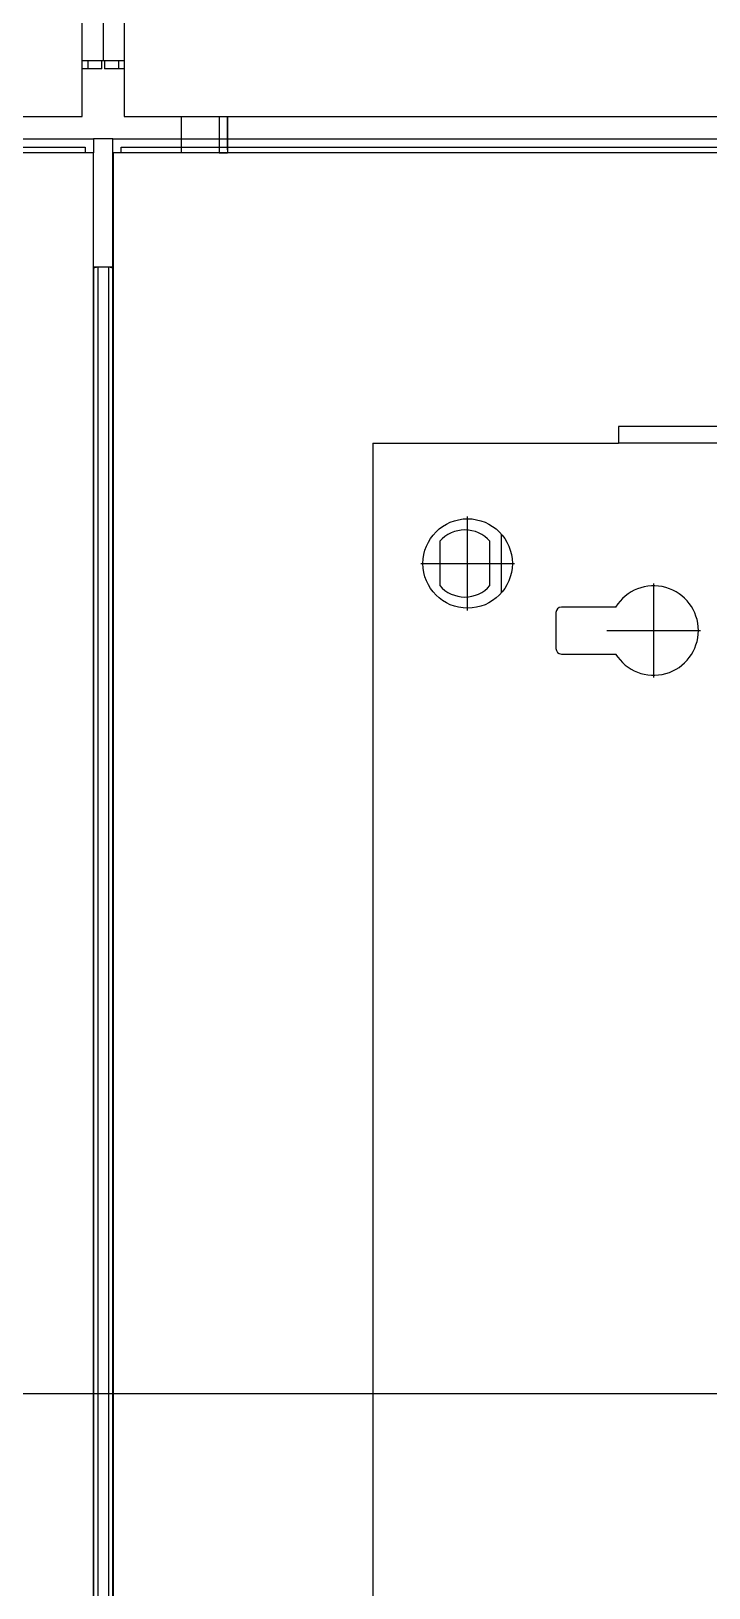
# Model space of a CAD drawing. Header units: millimetres. Extents: x 37984 to 70752, y 14140 to 37584.
# Drawn here: x 39488.3 to 39609.6, y 20504.6 to 20783.2 of the extents above; entities that cross this region are included whole.
import ezdxf

# ---------------------------------------------------------------- set-up
doc = ezdxf.new("R2010")
doc.units = ezdxf.units.MM
doc.set_wipeout_variables(frame=1)
doc.layers.add('! NO PLOT !', color=7, linetype='Continuous', true_color=0xff75dd, plot=False)
doc.layers.add('000-PI-Oprema', color=30, linetype='Continuous', lineweight=5)
doc.layers.add('000-PI-ORMAR', color=2, linetype='Continuous')
doc.layers.add('002-PI-Kabelska kanalica', color=150, linetype='Continuous')

# ---------------------------------------------------------------- blocks, each defined once
blk = doc.blocks.new('8606.000_back')
at = {"layer": '000-PI-ORMAR'}
for p, q in [((47640.52, 38589.17), (47628.52, 38589.17)), ((47646.52, 38582.57), (47622.52, 38582.57)), ((47622.52, 38582.57), (47622.52, 38579.67)), ((47646.52, 38579.67), (47646.52, 38582.57)), ((47618.27, 38573.17), (47618.27, 38579.67)), ((47618.27, 38579.67), (48185.77, 38579.67)), ((47606.02, 38575.67), (47618.27, 38575.67)), ((47606.02, 38552.53), (47606.02, 38575.67)), ((47607.52, 38573.17), (47607.52, 38574.17)), ((47607.52, 38574.17), (47618.27, 38574.17)), ((47618.27, 38575.67), (48185.77, 38575.67)), ((47618.27, 38574.17), (48185.77, 38574.17)), ((48185.77, 38575.67), (48198.02, 38575.67)), ((48185.77, 38574.17), (48196.52, 38574.17)), ((48196.52, 38574.17), (48196.52, 38573.17)), ((48198.02, 38575.67), (48198.02, 38573.17)), ((47606.03, 38573.17), (47606.03, 36588.67)), ((48198.03, 38573.17), (47606.03, 38573.17)), ((48198.03, 36588.67), (48198.03, 38573.17)), ((47602.52, 38552.67), (47602.52, 36601.67)), ((47605.24, 38552.67), (47602.52, 38552.67)), ((47606.03, 38552.53), (47605.24, 38552.67)), ((47605.24, 38552.67), (47605.24, 36601.67)), ((47606.02, 36601.67), (47606.02, 38552.53)), ((48198.8, 38552.67), (48198.03, 38552.53)), ((48201.52, 38552.67), (48198.8, 38552.67)), ((48198.8, 38552.67), (48198.8, 36601.67)), ((48201.52, 38552.67), (48201.52, 36601.67))]:
    blk.add_line(p, q, dxfattribs=at)
for centre, start, end in [((47634.91, 38579.97), 124.8208, 166.6054), ((47634.12, 38579.97), 13.3946, 55.1792)]:
    blk.add_arc(centre, 11.2, start, end, dxfattribs=at)
blk = doc.blocks.new('8606.000_montažna')
at = {"layer": '! NO PLOT !'}
for p, q in [((50700.39, 38419.52), (50700.39, 38436.32)), ((50706.39, 38433.21), (50706.39, 38422.63)), ((50695.39, 38431.89), (50695.39, 38423.95)), ((50704.39, 38423.95), (50704.39, 38431.89)), ((50691.99, 38427.92), (50708.79, 38427.92)), ((50733.69, 38407.52), (50733.69, 38424.32)), ((50716.19, 38419.12), (50716.19, 38412.72)), ((50726.89, 38420.12), (50717.19, 38420.12)), ((50725.29, 38415.92), (50742.09, 38415.92)), ((50717.19, 38411.72), (50726.89, 38411.72))]:
    blk.add_line(p, q, dxfattribs=at)
blk.add_circle((50700.39, 38427.92), 8, dxfattribs=at)
for centre, radius, start, end in [((50699.89, 38427.92), 6, 41.4096, 138.5904), ((50699.89, 38427.92), 6, 221.4096, 318.5904), ((50733.69, 38415.92), 8, 211.6682, 148.3318), ((50717.19, 38419.12), 1, 90, 180), ((50717.19, 38412.72), 1, 180, 270)]:
    blk.add_arc(centre, radius, start, end, dxfattribs=at)
at = {"layer": '000-PI-ORMAR'}
for p, q in [((50727.39, 38452.42), (50727.39, 38449.42)), ((51138.39, 38452.42), (50727.39, 38452.42)), ((50683.39, 38449.42), (50727.39, 38449.42)), ((50683.39, 38449.42), (50683.39, 36559.42)), ((51138.39, 38449.42), (50727.39, 38449.42))]:
    blk.add_line(p, q, dxfattribs=at)
blk = doc.blocks.new('*U991')
at = {"layer": '002-PI-Kabelska kanalica'}
blk.add_line((-20, -100), (-20, 1785), dxfattribs=at)
blk = doc.blocks.new('SE_krov_300mm')
at = {"layer": '000-PI-ORMAR'}
for p, q in [((-485, 293.5), (-485, 6.5)), ((507, 6.5), (507, 293.5)), ((-488.75, 283.5), (-488.75, 16.5)), ((510.75, 283.5), (510.75, 16.5)), ((-488.75, 16.5), (-485, 16.5)), ((-488.5, 16.5), (-488.5, 15)), ((-485, 15), (-488.5, 15)), ((-486, 16.5), (-486, 15)), ((507, 16.5), (510.75, 16.5)), ((510.5, 15), (507, 15)), ((508, 16.5), (508, 15)), ((510.5, 15), (510.5, 16.5)), ((-485, 6.5), (507, 6.5)), ((-468, 6.5), (-468, 0)), ((-466.5, 0.5), (-466.5, 6.5)), ((-466.5, 6.5), (-466.5, 0)), ((-468, 0), (-466.5, 0)), ((466.5, 0), (-466.5, 0))]:
    blk.add_line(p, q, dxfattribs=at)

msp = doc.modelspace()

# ---------------------------------------------------------------- linework, layer by layer
at = {"layer": '! NO PLOT !', "ltscale": 0.25}
msp.add_line((39502.907, 20763.904), (39499.434, 20763.904), dxfattribs=at)

# ---------------------------------------------------------------- block references
at = {"rotation": 270}
msp.add_blockref('*U991', (38658.446, 20519.404), dxfattribs=at)
at = {"layer": '000-PI-Oprema'}
msp.add_blockref('8606.000_montažna', (-11133.988, -17740.014), dxfattribs=at)
at = {"layer": '000-PI-ORMAR'}
for p in [(-8698.583, -17811.766), (-8103.11, -17811.766)]:
    msp.add_blockref('8606.000_back', p, dxfattribs=at)

# ---------------------------------------------------------------- next in the draw order: wipeouts: each hides what was drawn before it
for points in [[(38505.42, 21054.904), (39497.42, 21054.904), (39497.42, 20767.904), (38505.42, 20767.904)], [(39504.92, 21054.904), (40496.92, 21054.904), (40496.92, 20767.904), (39504.92, 20767.904)]]:
    msp.add_wipeout(points).dxf.layer = '000-PI-ORMAR'

# ---------------------------------------------------------------- next in the draw order: block references
for p in [(38990.42, 20761.404), (39989.92, 20761.404)]:
    msp.add_blockref('SE_krov_300mm', p)

doc.saveas('drawing.dxf')
